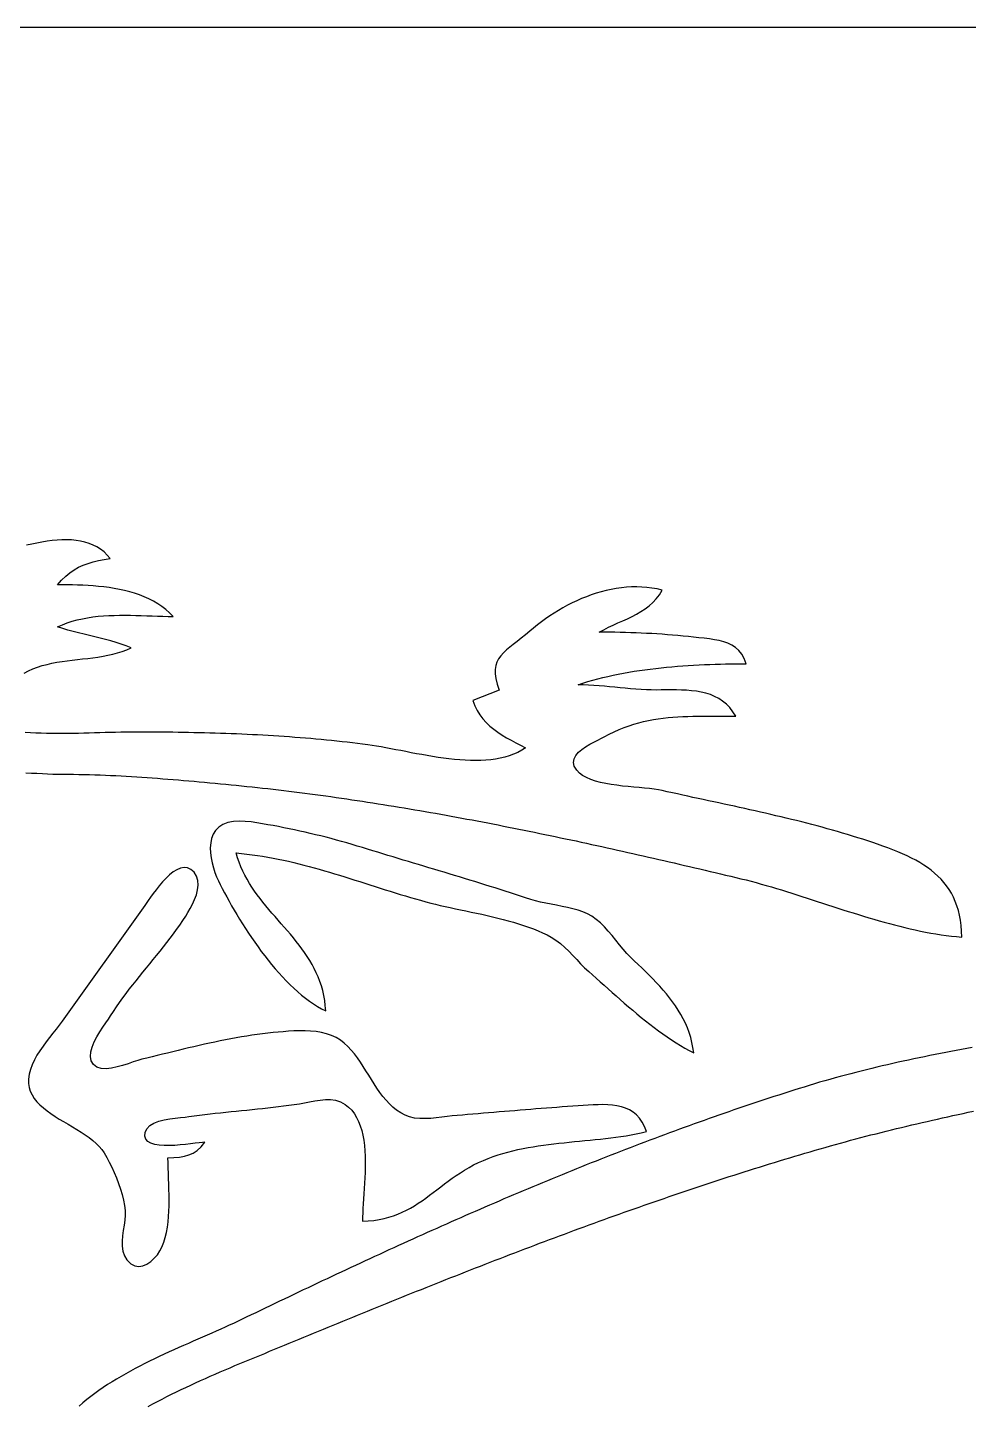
# Model space of a CAD drawing. Extents: x 0 to 818, y 0 to 502.
# Drawn here: x 174.3 to 353.3, y 240.1 to 502 of the extents above; entities that cross this region are included whole.
import ezdxf

# ---------------------------------------------------------------- set-up
doc = ezdxf.new("R2010")
doc.units = 0
doc.layers.add('C15', color=15, linetype='CONTINUOUS')
doc.layers.add('C7', color=7, linetype='CONTINUOUS')

msp = doc.modelspace()

# ---------------------------------------------------------------- linework, layer by layer
at = {"layer": 'C15'}
for points in [[(173.6435, 379.2341), (174.4616, 379.6623), (175.3091, 380.0358), (176.1829, 380.3599), (177.0803, 380.6397), (177.9985, 380.8804), (178.9344, 381.0871), (179.8853, 381.2651), (180.8484, 381.4195), (181.8207, 381.5555), (182.7994, 381.6783), (183.7816, 381.7929), (184.7644, 381.9047), (185.7451, 382.0187), (186.7207, 382.1401), (187.6884, 382.2742), (188.6453, 382.426), (189.5886, 382.6008), (190.5153, 382.8037), (191.4227, 383.0399), (192.3078, 383.3145), (193.1679, 383.6328), (194, 384), (193.0649, 384.3806), (192.1073, 384.729), (191.1303, 385.0496), (190.137, 385.3467), (189.1306, 385.6249), (188.1142, 385.8885), (187.091, 386.1419), (186.064, 386.3895), (185.0365, 386.6357), (184.0115, 386.8849), (182.9922, 387.1415), (181.9818, 387.41), (180.9833, 387.6947), (180, 388), (180.9155, 388.4096), (181.8479, 388.7678), (182.7958, 389.0778), (183.7579, 389.3427), (184.7329, 389.5656), (185.7194, 389.7499), (186.7162, 389.8985), (187.7218, 390.0146), (188.7351, 390.1015), (189.7547, 390.1622), (190.7792, 390.1999), (191.8074, 390.2178), (192.8379, 390.219), (193.8694, 390.2067), (194.9006, 390.184), (195.9302, 390.1541), (196.9569, 390.1201), (197.9793, 390.0853), (198.9961, 390.0527), (200.006, 390.0255), (201.0077, 390.0069), (202, 390), (201.3214, 390.6842), (200.6023, 391.3145), (199.8454, 391.893), (199.0534, 392.4219), (198.229, 392.9034), (197.3749, 393.3398), (196.4938, 393.7333), (195.5884, 394.086), (194.6614, 394.4003), (193.7154, 394.6782), (192.7533, 394.9221), (191.7777, 395.1342), (190.7913, 395.3165), (189.7967, 395.4715), (188.7968, 395.6013), (187.7942, 395.708), (186.7916, 395.794), (185.7916, 395.8614), (184.7971, 395.9125), (183.8107, 395.9494), (182.835, 395.9744), (181.8729, 395.9896), (180.927, 395.9974), (180, 396), (180.7683, 396.8701), (181.5463, 397.63), (182.34, 398.2889), (183.1556, 398.8555), (183.9994, 399.3391), (184.8776, 399.7485), (185.7962, 400.0929), (186.7616, 400.3812), (187.7799, 400.6225), (188.8573, 400.8257), (190, 401), (189.4388, 401.6654), (188.8318, 402.2526), (188.1815, 402.7648), (187.4906, 403.2054), (186.762, 403.5778), (185.9982, 403.8855), (185.2021, 404.1316), (184.3762, 404.3197), (183.5234, 404.453), (182.6463, 404.535), (181.7476, 404.569), (180.8301, 404.5584), (179.8964, 404.5066), (178.9492, 404.4169), (177.9913, 404.2927), (177.0254, 404.1374), (176.0542, 403.9543), (175.0803, 403.7468), (174.1066, 403.5183)], [(173.9891, 360.2569), (175.0393, 360.2103), (176.0793, 360.155), (177.1022, 360.0987), (178.1012, 360.0489), (179.0694, 360.0135), (180, 360), (181.0238, 359.9973), (182.0437, 359.9896), (183.0599, 359.9768), (184.0727, 359.9592), (185.0824, 359.9369), (186.089, 359.91), (187.0929, 359.8787), (188.0944, 359.8431), (189.0936, 359.8034), (190.0908, 359.7596), (191.0862, 359.712), (192.0801, 359.6607), (193.0727, 359.6059), (194.0642, 359.5476), (195.0549, 359.486), (196.045, 359.4212), (197.0348, 359.3535), (198.0244, 359.2829), (199.0142, 359.2096), (200.0043, 359.1338), (200.995, 359.0555), (201.9866, 358.9749), (202.9792, 358.8922), (203.9731, 358.8074), (204.9686, 358.7209), (205.9658, 358.6326), (206.9651, 358.5427), (207.9666, 358.4514), (208.9706, 358.3588), (209.9773, 358.2651), (210.987, 358.1703), (212, 358.0748), (213.002, 357.9787), (214.0038, 357.8803), (215.0054, 357.7794), (216.0068, 357.6762), (217.008, 357.5706), (218.009, 357.4627), (219.0098, 357.3524), (220.0104, 357.2398), (221.0107, 357.1249), (222.0109, 357.0078), (223.0108, 356.8885), (224.0105, 356.7669), (225.01, 356.6431), (226.0093, 356.5172), (227.0083, 356.3891), (228.0072, 356.2588), (229.0058, 356.1265), (230.0041, 355.992), (231.0023, 355.8555), (232.0002, 355.717), (232.9979, 355.5764), (233.9954, 355.4338), (234.9926, 355.2892), (235.9896, 355.1427), (236.9864, 354.9942), (237.983, 354.8438), (238.9793, 354.6914), (239.9753, 354.5373), (240.9711, 354.3812), (241.9667, 354.2233), (242.962, 354.0636), (243.9571, 353.9021), (244.952, 353.7389), (245.9466, 353.5738), (246.9409, 353.4071), (247.935, 353.2386), (248.9289, 353.0685), (249.9225, 352.8966), (250.9158, 352.7232), (251.9089, 352.5481), (252.9017, 352.3714), (253.8943, 352.1931), (254.8866, 352.0132), (255.8787, 351.8318), (256.8705, 351.6489), (257.862, 351.4645), (258.8533, 351.2786), (259.8443, 351.0913), (260.835, 350.9025), (261.8254, 350.7123), (262.8156, 350.5207), (263.8056, 350.3278), (264.7952, 350.1335), (265.7846, 349.9378), (266.7737, 349.7409), (267.7625, 349.5427), (268.751, 349.3432), (269.7393, 349.1424), (270.7273, 348.9405), (271.715, 348.7373), (272.7024, 348.5329), (273.6895, 348.3274), (274.6763, 348.1208), (275.6629, 347.913), (276.6491, 347.7041), (277.6351, 347.4942), (278.6208, 347.2832), (279.6062, 347.0711), (280.5913, 346.8581), (281.5761, 346.6441), (282.5606, 346.4291), (283.5448, 346.2131), (284.5287, 345.9962), (285.5122, 345.7784), (286.4955, 345.5598), (287.4785, 345.3402), (288.4612, 345.1198), (289.4436, 344.8986), (290.4256, 344.6766), (291.4074, 344.4539), (292.3888, 344.2303), (293.37, 344.006), (294.3508, 343.781), (295.3313, 343.5553), (296.3115, 343.329), (297.2913, 343.102), (298.2709, 342.8743), (299.2501, 342.646), (300.229, 342.4172), (301.2076, 342.1878), (302.1858, 341.9578), (303.1637, 341.7273), (304.1413, 341.4963), (305.1186, 341.2649), (306.0955, 341.0329), (307.0721, 340.8005), (308.0484, 340.5677), (309.0244, 340.3345), (310, 340.101), (310.9604, 339.8656), (311.9222, 339.62), (312.8851, 339.3649), (313.8492, 339.1009), (314.8144, 338.8287), (315.7807, 338.5489), (316.7481, 338.2623), (317.7165, 337.9694), (318.6859, 337.671), (319.6562, 337.3678), (320.6275, 337.0603), (321.5997, 336.7493), (322.5728, 336.4355), (323.5467, 336.1194), (324.5213, 335.8018), (325.4968, 335.4834), (326.473, 335.1647), (327.4498, 334.8465), (328.4274, 334.5295), (329.4055, 334.2143), (330.3843, 333.9015), (331.3636, 333.5919), (332.3435, 333.2861), (333.3238, 332.9848), (334.3046, 332.6887), (335.2858, 332.3983), (336.2675, 332.1145), (337.2495, 331.8378), (338.2318, 331.5689), (339.2144, 331.3085), (340.1973, 331.0573), (341.1804, 330.8159), (342.1637, 330.5849), (343.1471, 330.3652), (344.1307, 330.1573), (345.1144, 329.9618), (346.0981, 329.7796), (347.0819, 329.6112), (348.0657, 329.4572), (349.0494, 329.3185), (350.033, 329.1956), (351.0166, 329.0892), (352, 329), (351.965, 330.1153), (351.8816, 331.1796), (351.7507, 332.1948), (351.5734, 333.1626), (351.3505, 334.0846), (351.0832, 334.9626), (350.7725, 335.7984), (350.4193, 336.5936), (350.0247, 337.35), (349.5897, 338.0694), (349.1153, 338.7535), (348.6024, 339.4039), (348.0522, 340.0225), (347.4657, 340.611), (346.8437, 341.171), (346.1874, 341.7044), (345.4978, 342.2128), (344.7758, 342.6981), (344.0225, 343.1619), (343.2389, 343.6059), (342.426, 344.032), (341.5848, 344.4418), (340.7163, 344.837), (339.8215, 345.2194), (338.9015, 345.5908), (337.9572, 345.9528), (336.9897, 346.3072), (336, 346.6558), (335.0542, 346.9791), (334.1054, 347.2958), (333.1536, 347.6062), (332.1991, 347.9103), (331.2419, 348.2085), (330.2821, 348.5009), (329.3198, 348.7877), (328.3552, 349.0692), (327.3884, 349.3454), (326.4194, 349.6167), (325.4485, 349.8832), (324.4757, 350.1451), (323.5012, 350.4027), (322.525, 350.6561), (321.5473, 350.9055), (320.5682, 351.1512), (319.5878, 351.3933), (318.6062, 351.6321), (317.6236, 351.8677), (316.64, 352.1003), (315.6556, 352.3302), (314.6705, 352.5576), (313.6848, 352.7826), (312.6987, 353.0054), (311.7121, 353.2263), (310.7254, 353.4455), (309.7385, 353.6631), (308.7516, 353.8794), (307.7648, 354.0946), (306.7783, 354.3088), (305.7921, 354.5223), (304.8064, 354.7352), (303.8212, 354.9479), (302.8367, 355.1604), (301.8531, 355.373), (300.8703, 355.5859), (299.8886, 355.7992), (298.9081, 356.0133), (297.9289, 356.2282), (296.951, 356.4442), (295.9747, 356.6615), (295, 356.8804), (294.287, 357.0184), (293.4828, 357.1372), (292.6004, 357.242), (291.6526, 357.338), (290.6523, 357.4306), (289.6125, 357.5251), (288.5461, 357.6268), (287.4659, 357.741), (286.385, 357.873), (285.3162, 358.0281), (284.2724, 358.2116), (283.2665, 358.4288), (282.3115, 358.685), (281.4203, 358.9856), (280.6058, 359.3357), (279.8808, 359.7407), (279.2584, 360.206), (278.7515, 360.7368), (278.2949, 361.5067), (278.1423, 362.234), (278.2513, 362.9185), (278.5795, 363.5599), (279.0843, 364.1577), (279.7234, 364.7119), (280.4542, 365.2219), (281.2345, 365.6876), (282.0217, 366.1087), (282.7734, 366.4848), (283.4472, 366.8156), (284.0007, 367.101), (284.9562, 367.6038), (285.9041, 368.0624), (286.8454, 368.4787), (287.7812, 368.8548), (288.7124, 369.1926), (289.64, 369.4942), (290.5651, 369.7616), (291.4886, 369.9967), (292.4116, 370.2016), (293.3351, 370.3782), (294.2601, 370.5286), (295.1876, 370.6548), (296.1186, 370.7588), (297.0541, 370.8426), (297.9951, 370.9081), (298.9426, 370.9574), (299.8978, 370.9926), (300.8614, 371.0155), (301.8347, 371.0282), (302.8185, 371.0327), (303.8139, 371.0311), (304.8219, 371.0252), (305.8435, 371.0172), (306.8797, 371.0089), (307.9315, 371.0025), (309, 371), (308.4601, 371.8777), (307.8635, 372.6472), (307.2143, 373.3156), (306.5164, 373.8898), (305.7738, 374.377), (304.9905, 374.7842), (304.1706, 375.1184), (303.318, 375.3868), (302.4368, 375.5964), (301.531, 375.7542), (300.6045, 375.8673), (299.6614, 375.9428), (298.7058, 375.9877), (297.7415, 376.0091), (296.7727, 376.0141), (295.8032, 376.0097), (294.8372, 376.0029), (293.8787, 376.0009), (292.9316, 376.0106), (292, 376.0393), (290.9944, 376.0928), (289.9925, 376.163), (288.9936, 376.246), (287.9969, 376.3384), (287.0017, 376.4365), (286.0071, 376.5369), (285.0125, 376.6358), (284.017, 376.7298), (283.0199, 376.8153), (282.0204, 376.8886), (281.0177, 376.9462), (280.0112, 376.9845), (279, 377), (279.9197, 377.3015), (280.852, 377.5882), (281.7962, 377.8604), (282.7514, 378.1183), (283.717, 378.3624), (284.6922, 378.593), (285.6762, 378.8105), (286.6684, 379.0152), (287.668, 379.2074), (288.6742, 379.3875), (289.6864, 379.5559), (290.7037, 379.7129), (291.7255, 379.8589), (292.7509, 379.9941), (293.7794, 380.1191), (294.81, 380.234), (295.8421, 380.3393), (296.875, 380.4353), (297.9079, 380.5224), (298.94, 380.6008), (299.9707, 380.6711), (300.9992, 380.7334), (302.0247, 380.7882), (303.0466, 380.8358), (304.064, 380.8766), (305.0762, 380.9109), (306.0826, 380.939), (307.0823, 380.9614), (308.0746, 380.9783), (309.0588, 380.9901), (310.0342, 380.9972), (311, 381), (310.6073, 381.9784), (310.1335, 382.8051), (309.5834, 383.4945), (308.9619, 384.0614), (308.2738, 384.5206), (307.524, 384.8866), (306.7172, 385.1742), (305.8584, 385.398), (304.9525, 385.5728), (304.0042, 385.7132), (303.0184, 385.834), (302, 385.9498), (300.9924, 386.0618), (299.9881, 386.1671), (298.9867, 386.2656), (297.9876, 386.3576), (296.9906, 386.4431), (295.9951, 386.5221), (295.0007, 386.5947), (294.007, 386.6611), (293.0136, 386.7213), (292.02, 386.7753), (291.0258, 386.8233), (290.0306, 386.8654), (289.034, 386.9016), (288.0355, 386.932), (287.0347, 386.9567), (286.0312, 386.9757), (285.0245, 386.9892), (284.0142, 386.9973), (283, 387), (283.8821, 387.4768), (284.7795, 387.9214), (285.6858, 388.343), (286.5949, 388.751), (287.5005, 389.1547), (288.3964, 389.5633), (289.2765, 389.9862), (290.1344, 390.4327), (290.9641, 390.9121), (291.7592, 391.4336), (292.5136, 392.0067), (293.2211, 392.6405), (293.8755, 393.3445), (294.4705, 394.1279), (295, 395), (294.039, 395.2171), (293.0737, 395.3852), (292.1049, 395.5057), (291.1339, 395.58), (290.1616, 395.6095), (289.189, 395.5956), (288.2172, 395.5397), (287.2473, 395.4433), (286.2802, 395.3077), (285.317, 395.1344), (284.3588, 394.9248), (283.4065, 394.6802), (282.4612, 394.4021), (281.5241, 394.092), (280.5959, 393.7511), (279.678, 393.381), (278.7712, 392.983), (277.8766, 392.5585), (276.9952, 392.109), (276.1281, 391.6359), (275.2764, 391.1406), (274.441, 390.6245), (273.623, 390.0889), (272.8234, 389.5354), (272.0433, 388.9653), (271.2837, 388.38), (270.5456, 387.781), (269.8302, 387.1697), (269.006, 386.4738), (268.2026, 385.8359), (267.4286, 385.2436), (266.6927, 384.6843), (266.0036, 384.1455), (265.37, 383.6147), (264.8006, 383.0795), (264.3041, 382.5273), (263.8892, 381.9456), (263.5646, 381.3221), (263.3389, 380.644), (263.221, 379.8991), (263.2194, 379.0747), (263.3429, 378.1584), (263.6002, 377.1376), (264, 376), (259, 374), (259.3593, 373.0102), (259.7974, 372.1024), (260.3084, 371.2693), (260.886, 370.504), (261.5243, 369.7992), (262.2172, 369.1477), (262.9587, 368.5425), (263.7427, 367.9764), (264.5631, 367.4421), (265.4139, 366.9327), (266.289, 366.4409), (267.1825, 365.9596), (268.0881, 365.4817), (269, 365), (268.2856, 364.5423), (267.5351, 364.1396), (266.7505, 363.7895), (265.9341, 363.4895), (265.0881, 363.2372), (264.2146, 363.0302), (263.3158, 362.866), (262.3939, 362.7421), (261.4511, 362.6563), (260.4895, 362.606), (259.5113, 362.5888), (258.5187, 362.6023), (257.5139, 362.6441), (256.4991, 362.7117), (255.4764, 362.8027), (254.448, 362.9146), (253.4161, 363.0451), (252.3829, 363.1917), (251.3506, 363.352), (250.3213, 363.5236), (249.2972, 363.7039), (248.2805, 363.8907), (247.2734, 364.0814), (246.2781, 364.2737), (245.2967, 364.4651), (244.3313, 364.6531), (243.3843, 364.8354), (242.4578, 365.0095), (241.5539, 365.173), (240.6749, 365.3235), (239.8228, 365.4585), (239, 365.5756), (238.0298, 365.7022), (237.0558, 365.8246), (236.0783, 365.943), (235.0973, 366.0574), (234.1131, 366.1679), (233.1258, 366.2744), (232.1356, 366.3771), (231.1426, 366.476), (230.1471, 366.5712), (229.1492, 366.6627), (228.1491, 366.7506), (227.1469, 366.835), (226.1428, 366.9158), (225.1369, 366.9932), (224.1295, 367.0672), (223.1208, 367.1379), (222.1108, 367.2054), (221.0997, 367.2696), (220.0878, 367.3307), (219.0752, 367.3886), (218.062, 367.4436), (217.0485, 367.4955), (216.0348, 367.5446), (215.021, 367.5907), (214.0074, 367.6341), (212.9941, 367.6747), (211.9812, 367.7126), (210.969, 367.7478), (209.9577, 367.7805), (208.9473, 367.8107), (207.938, 367.8383), (206.9301, 367.8636), (205.9237, 367.8866), (204.9189, 367.9072), (203.916, 367.9256), (202.915, 367.9418), (201.9163, 367.9559), (200.9199, 367.9679), (199.926, 367.978), (198.9347, 367.986), (197.9463, 367.9922), (196.961, 367.9965), (195.9788, 367.9991), (195, 368), (194.0183, 367.9958), (193.031, 367.9843), (192.0384, 367.9666), (191.0412, 367.9439), (190.0398, 367.9173), (189.0347, 367.8881), (188.0264, 367.8574), (187.0154, 367.8266), (186.0022, 367.7967), (184.9874, 367.7689), (183.9713, 367.7445), (182.9546, 367.7246), (181.9376, 367.7105), (180.921, 367.7033), (179.9051, 367.7042), (178.8906, 367.7144), (177.8779, 367.7352), (176.8675, 367.7677), (175.8599, 367.8131), (174.8555, 367.8726), (173.855, 367.9474)], [(238, 346.0246), (237.0111, 346.3252), (236.0217, 346.6192), (235.0317, 346.9064), (234.041, 347.1868), (233.0492, 347.4604), (232.0564, 347.7272), (231.0624, 347.9872), (230.0669, 348.2402), (229.0699, 348.4863), (228.0711, 348.7255), (227.0704, 348.9576), (226.0677, 349.1828), (225.0628, 349.4009), (224.0556, 349.612), (223.0458, 349.816), (222.0334, 350.0128), (221.0182, 350.2025), (220, 350.385), (219.0009, 350.5644), (217.9309, 350.749), (216.815, 350.9107), (215.6787, 351.0217), (214.5471, 351.0537), (213.4455, 350.9789), (212.3992, 350.7692), (211.4336, 350.3966), (210.6609, 349.8972), (210.0576, 349.2816), (209.6097, 348.5668), (209.3031, 347.7698), (209.1237, 346.9074), (209.0575, 345.9966), (209.0904, 345.0543), (209.2084, 344.0975), (209.3974, 343.1431), (209.6434, 342.208), (209.9323, 341.3092), (210.2501, 340.4637), (210.5826, 339.6883), (210.9159, 339)], [(281.625, 332.9729), (280.818, 333.4142), (279.9405, 333.7913), (279.0048, 334.1139), (278.0234, 334.3917), (277.0084, 334.6344), (275.9722, 334.8517), (274.9271, 335.0533), (273.8855, 335.249), (272.8596, 335.4485), (271.8619, 335.6614), (270.9046, 335.8975), (270, 336.1666), (269.0356, 336.4838), (268.0706, 336.7988), (267.105, 337.1117), (266.1389, 337.4225), (265.1722, 337.7314), (264.205, 338.0384), (263.2373, 338.3437), (262.2691, 338.6474), (261.3005, 338.9496), (260.3315, 339.2504), (259.3621, 339.5499), (258.3924, 339.8482), (257.4224, 340.1454), (256.452, 340.4416), (255.4815, 340.737), (254.5107, 341.0316), (253.5397, 341.3255), (252.5685, 341.6188), (251.5972, 341.9117), (250.6257, 342.2043), (249.6542, 342.4966), (248.6826, 342.7888), (247.711, 343.081), (246.7395, 343.3732), (245.7679, 343.6657), (244.7964, 343.9584), (243.825, 344.2515), (242.8537, 344.5452), (241.8825, 344.8394), (240.9115, 345.1344), (239.9408, 345.4302), (238.9702, 345.7269), (238, 346.0247)], [(231, 315), (230.9281, 316.002), (230.8084, 316.973), (230.6432, 317.9146), (230.4348, 318.8282), (230.1856, 319.7154), (229.8979, 320.5777), (229.5739, 321.4165), (229.2161, 322.2335), (228.8267, 323.0302), (228.4081, 323.808), (227.9626, 324.5685), (227.4925, 325.3132), (227.0002, 326.0436), (226.4879, 326.7613), (225.958, 327.4677), (225.4128, 328.1644), (224.8547, 328.8529), (224.2859, 329.5347), (223.7088, 330.2114), (223.1257, 330.8844), (222.539, 331.5553), (221.9509, 332.2256), (221.3638, 332.8967), (220.78, 333.5704), (220.2018, 334.248), (219.6316, 334.931), (219.0717, 335.6211), (218.5243, 336.3196), (217.9919, 337.0282), (217.4767, 337.7483), (216.9812, 338.4815), (216.5075, 339.2293), (216.058, 339.9932), (215.6351, 340.7748), (215.241, 341.5754), (214.8781, 342.3968), (214.5488, 343.2403), (214.2553, 344.1075), (214, 345), (215.0082, 344.9108), (216.0129, 344.8045), (217.0141, 344.6819), (218.0121, 344.5436), (219.007, 344.3903), (219.9989, 344.2227), (220.9879, 344.0415), (221.9743, 343.8473), (222.958, 343.641), (223.9394, 343.4232), (224.9184, 343.1945), (225.8953, 342.9558), (226.8703, 342.7076), (227.8433, 342.4506), (228.8146, 342.1857), (229.7843, 341.9134), (230.7526, 341.6345), (231.7196, 341.3496), (232.6854, 341.0595), (233.6501, 340.7649), (234.614, 340.4664), (235.5771, 340.1647), (236.5397, 339.8606), (237.5017, 339.5547), (238.4635, 339.2478), (239.425, 338.9405), (240.3865, 338.6335), (241.3481, 338.3275), (242.3099, 338.0233), (243.2721, 337.7215), (244.2349, 337.4228), (245.1982, 337.1279), (246.1624, 336.8375), (247.1275, 336.5523), (248.0936, 336.273), (249.061, 336.0003), (250.0297, 335.735), (251, 335.4776), (251.8905, 335.2522), (252.8052, 335.0331), (253.7415, 334.8187), (254.6969, 334.6077), (255.6688, 334.3988), (256.6548, 334.1905), (257.6521, 333.9815), (258.6585, 333.7704), (259.6712, 333.5558), (260.6879, 333.3364), (261.7059, 333.1108), (262.7227, 332.8776), (263.7357, 332.6354), (264.7426, 332.3829), (265.7406, 332.1186), (266.7274, 331.8413), (267.7003, 331.5495), (268.6568, 331.2419), (269.5945, 330.9171), (270.5107, 330.5737), (271.4029, 330.2103), (272.2686, 329.8256), (273.1053, 329.4182), (273.9105, 328.9868)], [(279, 296.9104), (277.9991, 296.8409), (276.9984, 296.7698), (275.9978, 296.6972), (274.9974, 296.623), (273.9972, 296.5476), (272.997, 296.4709), (271.997, 296.393), (270.9971, 296.3142), (269.9972, 296.2344), (268.9974, 296.1539), (267.9977, 296.0727), (266.998, 295.9909), (265.9983, 295.9087), (264.9987, 295.8261), (263.999, 295.7432), (262.9993, 295.6603), (261.9996, 295.5773), (260.9999, 295.4945), (260, 295.4118), (259.0002, 295.3295), (258.0002, 295.2476), (257.0001, 295.1662), (256, 295.0856), (255.0804, 294.9938), (254.1025, 294.8733), (253.082, 294.7426), (252.0351, 294.6205), (250.9776, 294.5258), (249.9257, 294.4771), (248.8953, 294.4932), (247.9025, 294.5927), (246.9631, 294.7945), (246.0933, 295.1172), (245.2704, 295.5562), (244.5034, 296.0682), (243.7865, 296.6458), (243.1142, 297.2818), (242.4807, 297.9687), (241.8805, 298.6992), (241.3079, 299.466), (240.7573, 300.2618), (240.2231, 301.0791), (239.6995, 301.9108), (239.1811, 302.7493), (238.6622, 303.5874), (238.137, 304.4178), (237.6001, 305.233), (237.0458, 306.0259), (236.4683, 306.7889), (235.8622, 307.5148), (235.2218, 308.1963), (234.5414, 308.826), (233.8155, 309.3966), (233.0012, 309.9022), (232.1207, 310.3093), (231.1841, 310.6267), (230.2019, 310.8634), (229.1841, 311.0283), (228.1412, 311.1302), (227.0834, 311.1781), (226.021, 311.1809), (224.9643, 311.1475), (223.9236, 311.0868), (222.9091, 311.0078), (221.9311, 310.9192), (221, 310.8302), (219.9959, 310.727), (218.991, 310.6098), (217.9854, 310.4794), (216.9793, 310.3365), (215.9729, 310.1817), (214.9663, 310.016), (213.9596, 309.84), (212.953, 309.6544), (211.9466, 309.46), (210.9406, 309.2576), (209.9352, 309.0479), (208.9304, 308.8317), (207.9265, 308.6096), (206.9236, 308.3825), (205.9218, 308.1511), (204.9214, 307.9161), (203.9223, 307.6783), (202.9249, 307.4384), (201.9292, 307.1972), (200.9354, 306.9554), (199.9436, 306.7137), (198.954, 306.473), (197.9668, 306.2339), (196.982, 305.9973), (196, 305.7638), (195.2656, 305.5551), (194.3925, 305.2643), (193.4175, 304.9314), (192.3773, 304.5964), (191.3087, 304.2995), (190.2485, 304.0806), (189.2335, 303.9799), (188.3006, 304.0375), (187.4864, 304.2934), (186.8279, 304.7877), (186.4034, 305.4804), (186.246, 306.2803), (186.3144, 307.1614), (186.5676, 308.0976), (186.9643, 309.0627), (187.4634, 310.0306), (188.0237, 310.9754), (188.6039, 311.8708), (189.1631, 312.6907), (189.6599, 313.4091), (190.0532, 314), (190.6187, 314.8745), (191.1998, 315.7368), (191.795, 316.5878), (192.4027, 317.4287), (193.0216, 318.2606), (193.6501, 319.0848), (194.2868, 319.9023), (194.9301, 320.7142), (195.5787, 321.5217), (196.2311, 322.326), (196.8858, 323.1281), (197.5413, 323.9292), (198.1962, 324.7304), (198.8489, 325.5329), (199.4981, 326.3378), (200.1422, 327.1463), (200.7799, 327.9594), (201.4095, 328.7784), (202.0297, 329.6042), (202.6389, 330.4382), (203.2358, 331.2814), (203.8188, 332.1349), (204.3865, 333), (204.7992, 333.6621), (205.2383, 334.4217), (205.6725, 335.2566), (206.0707, 336.1444), (206.4016, 337.063), (206.6341, 337.99), (206.7371, 338.9032), (206.6793, 339.7805), (206.4295, 340.5994), (205.9567, 341.3379), (205.3623, 341.8727), (204.7316, 342.1626), (204.0724, 342.2336), (203.3928, 342.1114), (202.7009, 341.8219), (202.0048, 341.391), (201.3124, 340.8447), (200.6319, 340.2087), (199.9712, 339.5089), (199.3385, 338.7714), (198.7417, 338.0218), (198.189, 337.2861), (197.6883, 336.5902), (197.2478, 335.96), (196.8755, 335.4212), (196.5794, 335), (180.8596, 313), (180.3222, 312.2742), (179.7387, 311.5199), (179.1236, 310.7393), (178.4914, 309.9349), (177.8568, 309.1088), (177.2345, 308.2635), (176.639, 307.4014), (176.0851, 306.5246), (175.5874, 305.6357), (175.1606, 304.7369), (174.8191, 303.8305), (174.5778, 302.919), (174.4513, 302.0046), (174.4545, 301.1864), (174.5766, 300.413), (174.8082, 299.681), (175.1405, 298.987), (175.5641, 298.3278), (176.07, 297.6999), (176.6491, 297.1), (177.2923, 296.5248), (177.9905, 295.9709), (178.7346, 295.4351), (179.5154, 294.914), (180.3238, 294.4042), (181.1508, 293.9024), (181.9872, 293.4052), (182.8239, 292.9094), (183.6518, 292.4116), (184.4618, 291.9085), (185.2447, 291.3967), (185.9916, 290.8728), (186.6931, 290.3337), (187.3404, 289.7758), (187.9242, 289.1959), (188.4353, 288.5906), (188.8649, 287.9567), (189.3536, 287.102), (189.8398, 286.1869), (190.3159, 285.222), (190.7739, 284.2181), (191.2063, 283.1859), (191.6052, 282.1362), (191.963, 281.0796), (192.2719, 280.027), (192.5241, 278.989), (192.712, 277.9764), (192.8279, 277), (192.8422, 276.1107), (192.7696, 275.1674), (192.6445, 274.186), (192.5014, 273.1827), (192.3747, 272.1738), (192.2989, 271.1752), (192.3083, 270.2032), (192.4375, 269.2739), (192.7209, 268.4034), (193.1929, 267.608), (193.9083, 266.8874), (194.6669, 266.4889), (195.4484, 266.372), (196.2324, 266.4966), (196.9987, 266.8224), (197.7268, 267.309), (198.3965, 267.9162), (198.9875, 268.6037), (199.4793, 269.3312), (199.8518, 270.0586), (200.1991, 270.9591), (200.4862, 271.889), (200.718, 272.8448), (200.8996, 273.823), (201.0361, 274.8203), (201.1325, 275.8329), (201.194, 276.8576), (201.2255, 277.8909), (201.2323, 278.9291), (201.2192, 279.969), (201.1914, 281.0069), (201.1541, 282.0395), (201.1121, 283.0632), (201.0706, 284.0746), (201.0347, 285.0702), (201.0095, 286.0464), (201, 287)], [(210.9158, 339), (211.314, 338.2345), (211.7324, 337.4478), (212.1703, 336.642), (212.6272, 335.8193), (213.1026, 334.9821), (213.596, 334.1324), (214.1068, 333.2726), (214.6345, 332.4049), (215.1786, 331.5315), (215.7385, 330.6547), (216.3138, 329.7766), (216.9038, 328.8995), (217.5081, 328.0256), (218.1262, 327.1571), (218.7575, 326.2964), (219.4015, 325.4456), (220.0576, 324.6069), (220.7253, 323.7826), (221.4042, 322.9749), (222.0936, 322.186), (222.7931, 321.4182), (223.5021, 320.6737), (224.2201, 319.9547), (224.9466, 319.2634), (225.681, 318.6021), (226.4229, 317.9731), (227.1716, 317.3784), (227.9266, 316.8205), (228.6875, 316.3014), (229.4537, 315.8235), (230.2247, 315.3889), (231, 315)], [(273.9104, 328.9868), (274.8103, 328.418), (275.6596, 327.7691), (276.4685, 327.0573), (277.247, 326.3), (278.0053, 325.5146), (278.7536, 324.7184), (279.5019, 323.9288), (280.2604, 323.1632), (281.0393, 322.439), (281.7532, 321.8078), (282.4778, 321.1636), (283.2125, 320.5081), (283.9568, 319.8432), (284.7104, 319.1708), (285.4727, 318.4927), (286.2432, 317.8107), (287.0216, 317.1269), (287.8073, 316.4429), (288.5998, 315.7606), (289.3988, 315.082), (290.2038, 314.4088), (291.0143, 313.743), (291.8297, 313.0863), (292.6498, 312.4407), (293.474, 311.8079), (294.3018, 311.1899), (295.1328, 310.5886), (295.9665, 310.0057), (296.8024, 309.4431), (297.6402, 308.9027), (298.4793, 308.3863), (299.3193, 307.8958), (300.1596, 307.4331), (301, 307), (300.8622, 308.002), (300.6714, 308.9761), (300.4302, 309.9233), (300.1412, 310.845), (299.8069, 311.7424), (299.43, 312.6167), (299.013, 313.4693), (298.5584, 314.3013), (298.069, 315.1141), (297.5473, 315.9088), (296.9958, 316.6867), (296.4172, 317.4492), (295.8141, 318.1973), (295.1889, 318.9325), (294.5444, 319.6558), (293.8831, 320.3687), (293.2076, 321.0723), (292.5204, 321.7679), (291.8242, 322.4568), (291.1215, 323.1401), (290.415, 323.8192), (289.7072, 324.4953), (289.0007, 325.1697), (288.2736, 325.9119), (287.5652, 326.7131), (286.8676, 327.5543), (286.173, 328.4165), (285.4733, 329.281), (284.7609, 330.1286), (284.0277, 330.9406), (283.2659, 331.6979), (282.4676, 332.3817), (281.625, 332.973)], [(353.9811, 307.9992), (352.9737, 307.816), (351.9659, 307.6305), (350.9578, 307.4426), (349.9495, 307.2522), (348.941, 307.0592), (347.9326, 306.8635), (346.9242, 306.665), (345.9159, 306.4636), (344.9079, 306.2592), (343.9002, 306.0517), (342.893, 305.841), (341.8862, 305.627), (340.8801, 305.4095), (339.8747, 305.1885), (338.87, 304.9639), (337.8662, 304.7356), (336.8634, 304.5035), (335.8617, 304.2674), (334.8611, 304.0273), (333.8618, 303.783), (332.8638, 303.5345), (331.8672, 303.2817), (330.8721, 303.0244), (329.8787, 302.7626), (328.8869, 302.4962), (327.897, 302.225), (326.9089, 301.9489), (325.9228, 301.6679), (324.9388, 301.3818), (323.9569, 301.0905), (322.9772, 300.794), (322, 300.4922), (321.041, 300.1918), (320.0829, 299.8896), (319.1258, 299.5856), (318.1695, 299.2797), (317.2142, 298.972), (316.2598, 298.6625), (315.3062, 298.3512), (314.3535, 298.0381), (313.4017, 297.7232), (312.4508, 297.4066), (311.5007, 297.0882), (310.5515, 296.7681), (309.6031, 296.4462), (308.6555, 296.1226), (307.7088, 295.7973), (306.7629, 295.4703), (305.8178, 295.1417), (304.8735, 294.8114), (303.93, 294.4794), (302.9873, 294.1457), (302.0453, 293.8105), (301.1042, 293.4736), (300.1638, 293.1351), (299.2241, 292.795), (298.2852, 292.4533), (297.3471, 292.11), (296.4097, 291.7652), (295.473, 291.4188), (294.537, 291.0709), (293.6017, 290.7215), (292.6672, 290.3705), (291.7333, 290.0181), (290.8002, 289.6641), (289.8677, 289.3087), (288.9359, 288.9518), (288.0047, 288.5934), (287.0742, 288.2336), (286.1444, 287.8724), (285.2152, 287.5097), (284.2867, 287.1457), (283.3587, 286.7802), (282.4314, 286.4134), (281.5047, 286.0452), (280.5786, 285.6756), (279.6532, 285.3046), (278.7283, 284.9324), (277.8039, 284.5588), (276.8802, 284.1839), (275.957, 283.8077), (275.0344, 283.4302), (274.1124, 283.0514), (273.1908, 282.6714), (272.2699, 282.2901), (271.3494, 281.9076), (270.4295, 281.5238), (269.5101, 281.1388), (268.5912, 280.7526), (267.6728, 280.3652), (266.7549, 279.9767), (265.8374, 279.5869), (264.9205, 279.196), (264.004, 278.804), (263.088, 278.4108), (262.1724, 278.0165), (261.2573, 277.6211), (260.3426, 277.2245), (259.4283, 276.8269), (258.5145, 276.4282), (257.6011, 276.0285), (256.6881, 275.6277), (255.7755, 275.2259), (254.8633, 274.823), (253.9515, 274.4191), (253.04, 274.0142), (252.1289, 273.6083), (251.2182, 273.2015), (250.3079, 272.7936), (249.3979, 272.3848), (248.4882, 271.9751), (247.5788, 271.5644), (246.6698, 271.1528), (245.7611, 270.7403), (244.8527, 270.3269), (243.9447, 269.9126), (243.0369, 269.4975), (242.1294, 269.0814), (241.2221, 268.6646), (240.3152, 268.2468), (239.4085, 267.8283), (238.5021, 267.4089), (237.5959, 266.9888), (236.6899, 266.5678), (235.7842, 266.1461), (234.8787, 265.7236), (233.9735, 265.3003), (233.0684, 264.8763), (232.1636, 264.4516), (231.2589, 264.0261), (230.3545, 263.6), (229.4502, 263.1731), (228.5461, 262.7456), (227.6421, 262.3174), (226.7383, 261.8885), (225.8347, 261.459), (224.9312, 261.0288), (224.0278, 260.598), (223.1246, 260.1666), (222.2215, 259.7346), (221.3185, 259.302), (220.4156, 258.8688), (219.5128, 258.4351), (218.6101, 258.0008), (217.7074, 257.566), (216.8049, 257.1306), (215.9024, 256.6947), (215, 256.2584), (214.2426, 255.8963), (213.4656, 255.5327), (212.6701, 255.1673), (211.8574, 254.7997), (211.0286, 254.4296), (210.185, 254.0566), (209.3279, 253.6804), (208.4584, 253.3007), (207.5778, 252.917), (206.6873, 252.529), (205.7881, 252.1364), (204.8815, 251.7389), (203.9687, 251.3361), (203.0509, 250.9276), (202.1294, 250.5131), (201.2053, 250.0923), (200.2799, 249.6647), (199.3545, 249.2302), (198.4302, 248.7882), (197.5083, 248.3385), (196.5899, 247.8807), (195.6765, 247.4144), (194.7691, 246.9394), (193.8689, 246.4553), (192.9773, 245.9616), (192.0955, 245.4582), (191.2246, 244.9445), (190.3659, 244.4204), (189.5206, 243.8854), (188.69, 243.3391), (187.8752, 242.7813), (187.0776, 242.2116), (186.2983, 241.6296), (185.5385, 241.035), (184.7996, 240.4275), (184.0826, 239.8066)], [(205, 294.8695), (205.9982, 295.0063), (206.997, 295.1361), (207.9964, 295.2594), (208.9963, 295.3772), (209.9967, 295.4902), (210.9974, 295.5992), (211.9983, 295.705), (212.9995, 295.8085), (214.0008, 295.9103), (215.0022, 296.0113), (216.0035, 296.1122), (217.0048, 296.214), (218.0058, 296.3173), (219.0067, 296.423), (220.0073, 296.5318), (221.0074, 296.6446), (222.0071, 296.7621), (223.0063, 296.8852), (224.0049, 297.0145), (225.0028, 297.151), (226, 297.2955), (226.961, 297.4619), (227.9442, 297.6575), (228.9408, 297.8504), (229.9423, 298.0088), (230.9401, 298.1007), (231.9255, 298.0944), (232.8899, 297.958), (233.8247, 297.6596), (234.7214, 297.1674), (235.3722, 296.6554), (235.9483, 296.069), (236.4537, 295.4138), (236.8926, 294.6954), (237.2691, 293.9196), (237.5871, 293.0918), (237.851, 292.2179), (238.0647, 291.3033), (238.2323, 290.3537), (238.358, 289.3747), (238.4459, 288.3721), (238.5, 287.3514), (238.5245, 286.3182), (238.5234, 285.2782), (238.5009, 284.237), (238.4611, 283.2003), (238.4081, 282.1737), (238.3459, 281.1628), (238.2788, 280.1732), (238.2107, 279.2107), (238.1457, 278.2808), (238.0881, 277.3891), (238.0419, 276.5413), (238.0111, 275.743), (238, 275), (239.0987, 275.0378), (240.1471, 275.1303), (241.1485, 275.2744), (242.1064, 275.4669), (243.0242, 275.7048), (243.9054, 275.985), (244.7534, 276.3043), (245.5717, 276.6595), (246.3637, 277.0477), (247.1329, 277.4657), (247.8826, 277.9104), (248.6164, 278.3787), (249.3377, 278.8673), (250.05, 279.3734), (250.7566, 279.8936), (251.4611, 280.425), (252.1669, 280.9644), (252.8773, 281.5087), (253.596, 282.0547), (254.3263, 282.5994), (255.0716, 283.1397), (255.8354, 283.6724), (256.6212, 284.1944), (257.4324, 284.7026), (258.2724, 285.194), (259.1447, 285.6653), (260.0527, 286.1135), (261, 286.5355)], [(261, 286.5354), (261.9208, 286.9068), (262.8485, 287.2493), (263.7828, 287.5645), (264.7233, 287.8539), (265.6695, 288.1192), (266.6211, 288.3619), (267.5777, 288.5838), (268.5389, 288.7862), (269.5043, 288.9709), (270.4736, 289.1395), (271.4464, 289.2935), (272.4223, 289.4346), (273.4009, 289.5644), (274.3818, 289.6844), (275.3647, 289.7962), (276.3491, 289.9015), (277.3347, 290.0018), (278.3211, 290.0988), (279.3079, 290.194), (280.2947, 290.2891), (281.2812, 290.3856), (282.267, 290.4852), (283.2516, 290.5894), (284.2347, 290.6998), (285.216, 290.8181), (286.195, 290.9458), (287.1713, 291.0846), (288.1446, 291.236), (289.1145, 291.4016), (290.0806, 291.5831), (291.0426, 291.782), (292, 292), (291.6408, 292.9811), (291.2033, 293.8335), (290.6932, 294.5657), (290.1158, 295.1861), (289.4767, 295.7032), (288.7815, 296.1253), (288.0355, 296.4608), (287.2444, 296.7183), (286.4135, 296.906), (285.5486, 297.0325), (284.6549, 297.1062), (283.7381, 297.1355), (282.8037, 297.1287), (281.8572, 297.0944), (280.9041, 297.041), (279.9498, 296.9769), (279, 296.9105)], [(201, 287), (202.1344, 287.07), (203.1688, 287.1698), (204.1162, 287.328), (204.9895, 287.5733), (205.8016, 287.9345), (206.5654, 288.4401), (207.2939, 289.1191), (208, 290), (207.5507, 289.9621), (206.9314, 289.8873), (206.1712, 289.7878), (205.2989, 289.6758), (204.3435, 289.5637), (203.334, 289.4637), (202.2993, 289.3881), (201.2684, 289.3492), (200.2702, 289.3592), (199.3336, 289.4304), (198.4877, 289.5752), (197.7614, 289.8057), (197.1836, 290.1342), (196.7833, 290.5731), (196.5895, 291.1346), (196.6311, 291.831), (196.9527, 292.5569), (197.5301, 293.1443), (198.3103, 293.6099), (199.2403, 293.9705), (200.2671, 294.2429), (201.3377, 294.4439), (202.3993, 294.5903), (203.3989, 294.6988), (204.2834, 294.7863), (205, 294.8696)], [(199, 240.6797), (199.8894, 241.1417), (200.7847, 241.5978), (201.6855, 242.0484), (202.5915, 242.4935), (203.5024, 242.9335), (204.4178, 243.3685), (205.3374, 243.7988), (206.2608, 244.2246), (207.1876, 244.6461), (208.1176, 245.0636), (209.0504, 245.4772), (209.9856, 245.8872), (210.923, 246.2939), (211.862, 246.6973), (212.8025, 247.0978), (213.744, 247.4956), (214.6863, 247.891), (215.6289, 248.284), (216.5716, 248.675), (217.5139, 249.0642), (218.4556, 249.4517), (219.3963, 249.8379), (220.3356, 250.223), (221.2733, 250.6071), (222.2088, 250.9905), (223.1421, 251.3734), (224.0725, 251.7561), (225, 252.1388), (225.928, 252.5223), (226.8563, 252.9056), (227.7847, 253.2887), (228.7134, 253.6716), (229.6423, 254.0542), (230.5714, 254.4366), (231.5006, 254.8186), (232.4301, 255.2004), (233.3599, 255.5819), (234.2898, 255.9631), (235.2199, 256.3439), (236.1503, 256.7244), (237.0809, 257.1045), (238.0118, 257.4842), (238.9429, 257.8635), (239.8742, 258.2424), (240.8057, 258.6209), (241.7376, 258.999), (242.6696, 259.3765), (243.6019, 259.7536), (244.5345, 260.1302), (245.4673, 260.5063), (246.4004, 260.8819), (247.3337, 261.257), (248.2673, 261.6315), (249.2012, 262.0054), (250.1354, 262.3787), (251.0698, 262.7515), (252.0045, 263.1236), (252.9395, 263.4951), (253.8748, 263.866), (254.8103, 264.2362), (255.7462, 264.6058), (256.6823, 264.9746), (257.6188, 265.3428), (258.5556, 265.7102), (259.4926, 266.0769), (260.43, 266.4428), (261.3677, 266.808), (262.3057, 267.1724), (263.244, 267.536), (264.1826, 267.8988), (265.1216, 268.2608), (266.0608, 268.6219), (267.0005, 268.9822), (267.9404, 269.3416), (268.8807, 269.7001), (269.8213, 270.0578), (270.7623, 270.4145), (271.7036, 270.7702), (272.6452, 271.125), (273.5873, 271.4789), (274.5296, 271.8318), (275.4724, 272.1837), (276.4155, 272.5346), (277.3589, 272.8844), (278.3027, 273.2333), (279.2469, 273.581), (280.1915, 273.9277), (281.1364, 274.2733), (282.0818, 274.6179), (283.0275, 274.9613), (283.9736, 275.3035), (284.9201, 275.6447), (285.867, 275.9846), (286.8142, 276.3234), (287.7619, 276.661), (288.71, 276.9974), (289.6585, 277.3326), (290.6074, 277.6666), (291.5567, 277.9993), (292.5064, 278.3307), (293.4566, 278.6608), (294.4071, 278.9897), (295.3581, 279.3172), (296.3095, 279.6434), (297.2614, 279.9683), (298.2137, 280.2918), (299.1664, 280.6139), (300.1196, 280.9346), (301.0732, 281.254), (302.0272, 281.5719), (302.9817, 281.8884), (303.9367, 282.2034), (304.8921, 282.517), (305.848, 282.8291), (306.8043, 283.1397), (307.7611, 283.4488), (308.7184, 283.7564), (309.6761, 284.0624), (310.6344, 284.3669), (311.5931, 284.6698), (312.5522, 284.9711), (313.5119, 285.2708), (314.4721, 285.5689), (315.4327, 285.8653), (316.3939, 286.1601), (317.3555, 286.4533), (318.3176, 286.7448), (319.2803, 287.0346), (320.2434, 287.3226), (321.2071, 287.609), (322.1713, 287.8936), (323.136, 288.1765), (324.1012, 288.4575), (325.0669, 288.7368), (326.0332, 289.0144), (327, 289.2901), (327.9616, 289.5614), (328.9244, 289.8292), (329.8883, 290.0937), (330.8533, 290.3549), (331.8192, 290.613), (332.7862, 290.868), (333.754, 291.12), (334.7228, 291.3691), (335.6924, 291.6155), (336.6628, 291.8592), (337.634, 292.1003), (338.6059, 292.339), (339.5785, 292.5753), (340.5518, 292.8093), (341.5257, 293.0411), (342.5001, 293.2708), (343.4751, 293.4986), (344.4505, 293.7245), (345.4264, 293.9486), (346.4027, 294.171), (347.3794, 294.3919), (348.3564, 294.6112), (349.3337, 294.8292), (350.3112, 295.0459), (351.289, 295.2614), (352.2669, 295.4758), (353.2449, 295.6892), (354.223, 295.9017)], [(197.2393, 239.729), (198.1177, 240.2096), (199, 240.6798)]]:
    msp.add_lwpolyline(points, dxfattribs=at)
at = {"layer": 'C7'}
msp.add_lwpolyline([(0, 502), (0, 0), (818, 0), (818, 502), (0, 502)], dxfattribs=at)

doc.saveas('drawing.dxf')
